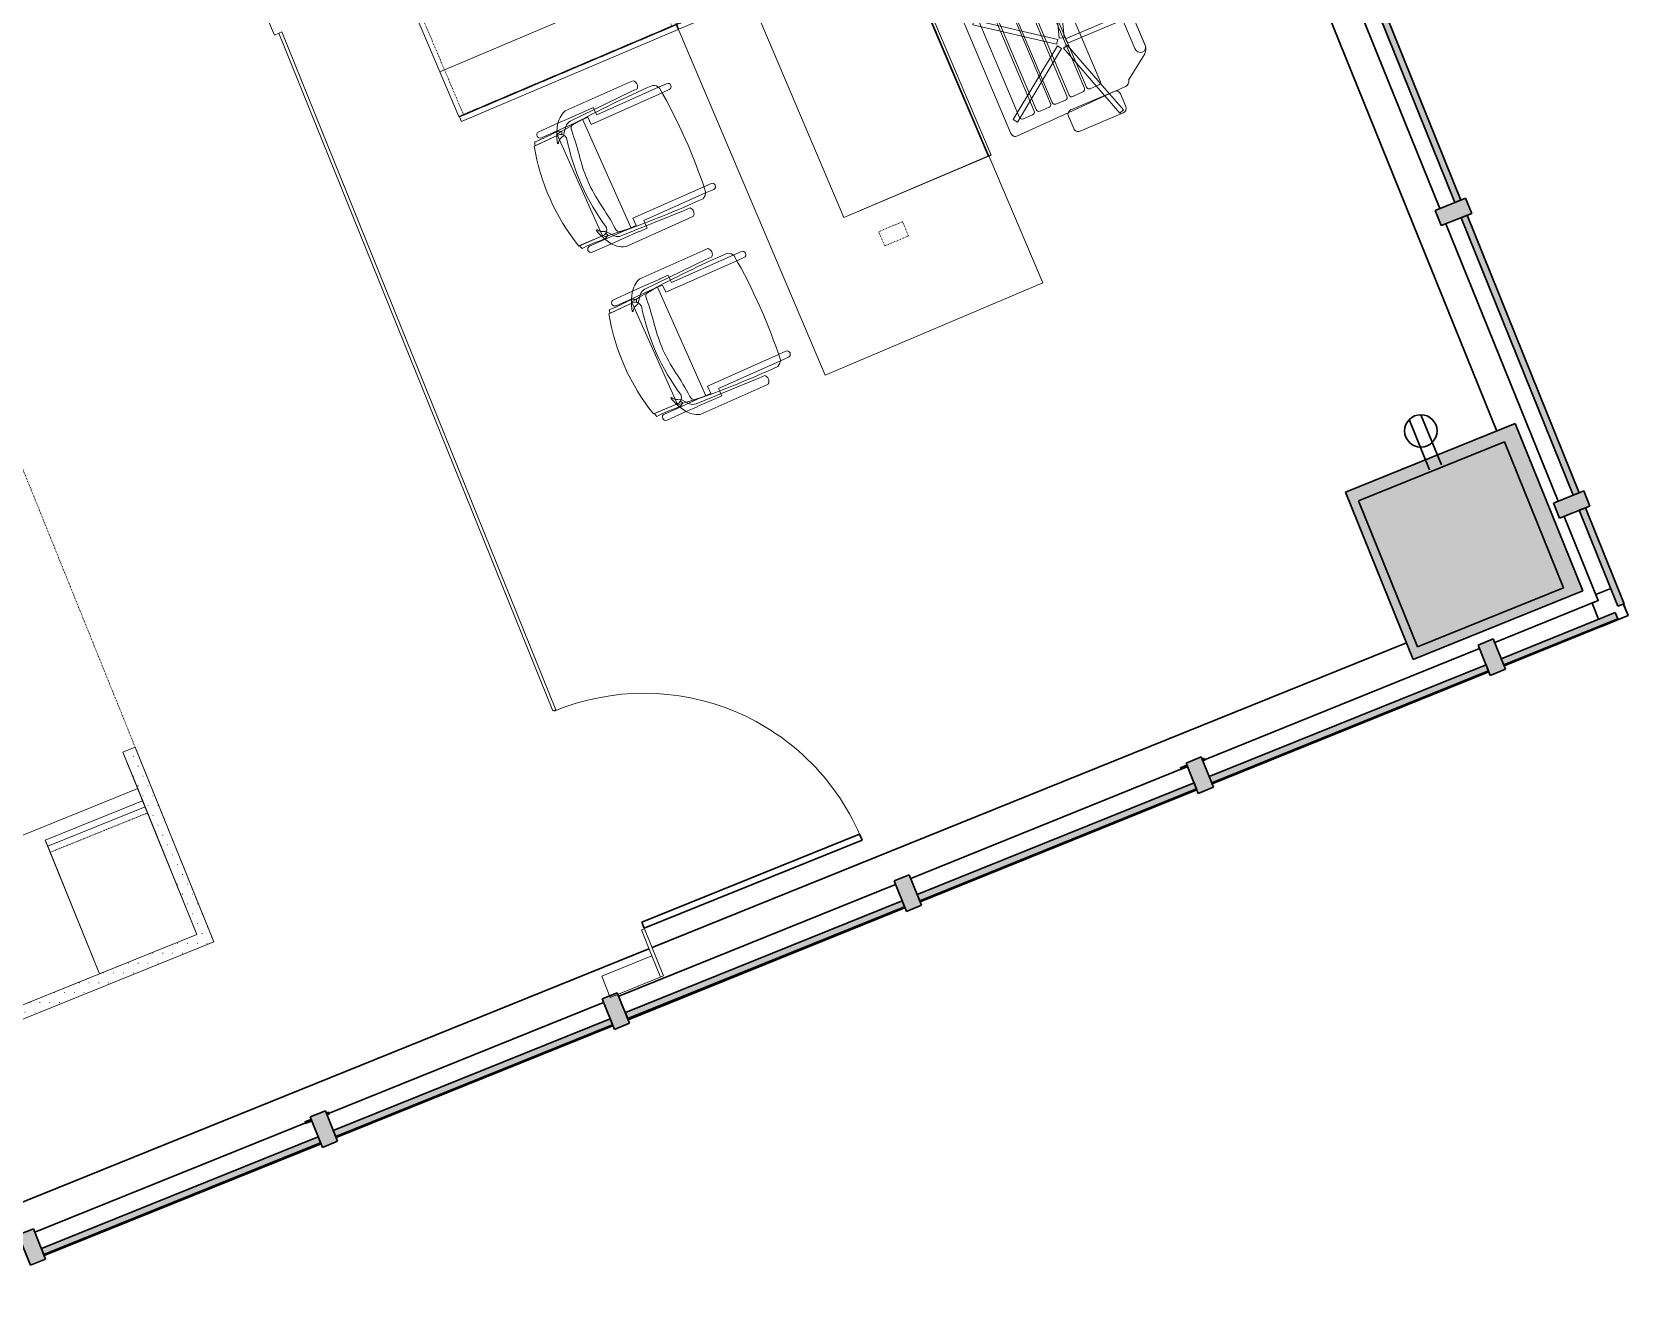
# Model space of a CAD drawing. Header units: inches. Extents: x 2359 to 5358, y 31 to 2545.
# Drawn here: x 5115.1 to 5358.4, y 168 to 359 of the extents above; entities that cross this region are included whole.
import ezdxf

# ---------------------------------------------------------------- set-up
doc = ezdxf.new("R2010")
doc.units = ezdxf.units.IN
doc.header["$MEASUREMENT"] = 0
for name, pattern in [('Dash', [0.25, 0.125, -0.125]), ('DASH 1_32_', [0.0625, 0.03125, -0.03125]), ('Dash 1_8_', [0.25, 0.125, -0.125])]:
    doc.linetypes.add(name, pattern=pattern)
for name, color, linetype, lineweight in [('A-ANNO-NOTE', 131, 'Continuous', 9), ('A-DOOR', 31, 'Continuous', 18), ('A-GLAZ-CURT', 52, 'Continuous', 18), ('A-GLAZ-CWMG', 51, 'Continuous', 18), ('A-Glaz-E', 50, 'Continuous', 30), ('A-WALL', 113, 'Continuous', 18), ('A-WALL-PATT', 111, 'Continuous', 18), ('A-Wall-Prht', 50, 'Continuous', 30), ('AAHRPP_dwg', 8, 'Continuous', 9), ('I-FURN', 30, 'Continuous', 9), ('I-FURN-PNLS', 30, 'Dash', 9), ('I-WALL', 2, 'Continuous', 18), ('S-COLS', 52, 'Continuous', 18)]:
    doc.layers.add(name, color=color, linetype=linetype, lineweight=lineweight)

# ---------------------------------------------------------------- blocks, each defined once
blk = doc.blocks.new('AAHRPP_dwg-4842287-FIRST FLOOR POWER _ SIGNAL')
at = {"layer": 'A-Glaz-E'}
for p, q in [((5329.68, 332.07), (5312.63, 374.25)), ((5347.71, 287.46), (5330.61, 329.75)), ((5354.34, 268.39), (5354.28, 268.54)), ((5293.54, 247.96), (5335.73, 265)), ((5337.17, 261.45), (5294.98, 244.4)), ((5249.04, 229.98), (5291.23, 247.02)), ((5292.66, 243.47), (5250.48, 226.42)), ((5204.53, 212), (5246.72, 229.04)), ((5248.16, 225.48), (5205.97, 208.44)), ((5160.03, 194.02), (5202.22, 211.06)), ((5203.65, 207.5), (5161.47, 190.46)), ((5115.52, 176.03), (5157.71, 193.08)), ((5159.15, 189.52), (5116.96, 172.48))]:
    blk.add_line(p, q, dxfattribs=at)
at = {"layer": 'A-Glaz-E', "flags": 128}
for points in [[(5338.05, 265.94), (5353.83, 272.31), (5348.64, 285.14)], [(5353.9, 269.47), (5352.9, 271.94), (5353.83, 272.31), (5353.45, 273.24), (5355.76, 274.17)], [(5357.66, 271.8), (5358.38, 270.02), (5339.49, 262.38)], [(5357.67, 271.8), (5358.38, 270.02), (5354.34, 268.39)]]:
    blk.add_lwpolyline(points, dxfattribs=at)
at = {"layer": 'A-WALL', "color": 250, "lineweight": 60}
for p, q in [((5293.51, 248.05), (5293.86, 248.19)), ((5290.16, 246.7), (5291.19, 247.11)), ((5156.74, 192.76), (5157.69, 193.14)), ((5160, 194.08), (5160.45, 194.26))]:
    blk.add_line(p, q, dxfattribs=at)
at = {"layer": 'A-Wall-Prht'}
for p, q in [((5338.38, 298.16), (5290.28, 417.18)), ((5209.61, 219.44), (5324.59, 265.89)), ((5082.27, 167.99), (5209.14, 219.25))]:
    blk.add_line(p, q, dxfattribs=at)
blk = doc.blocks.new('System Panel - Glazed-4875631-FIRST FLOOR POWER _ SIGNAL')
at = {"layer": 'A-GLAZ-CURT', "lineweight": 9}
blk.add_hatch(color=7, dxfattribs=at).paths.add_polyline_path([(9.37, 1.75), (-9.38, 1.75), (-9.38, 0.75), (9.37, 0.75), (9.37, 0.89)], flags=0)
at = {"layer": 'A-GLAZ-CURT', "color": 8, "lineweight": 30}
for p, q in [((9.37, 1.75), (-9.38, 1.75)), ((-9.38, 1.75), (-9.38, 0.75)), ((-9.38, 0.75), (9.37, 0.75)), ((9.37, 0.75), (9.37, 1.75))]:
    blk.add_line(p, q, dxfattribs=at)
blk = doc.blocks.new('System Panel - Glazed-4861171-FIRST FLOOR POWER _ SIGNAL')
at = {"layer": 'A-GLAZ-CURT', "lineweight": 9}
blk.add_hatch(color=7, dxfattribs=at).paths.add_polyline_path([(22.75, 0.75), (22.75, 1.75), (-22.75, 1.75), (-22.75, 0.75), (-14.09, 0.75)], flags=0)
at = {"layer": 'A-GLAZ-CURT', "color": 8, "lineweight": 30}
for p, q in [((22.75, 1.75), (-22.75, 1.75)), ((-22.75, 1.75), (-22.75, 0.75)), ((-22.75, 0.75), (22.75, 0.75)), ((22.75, 0.75), (22.75, 1.75))]:
    blk.add_line(p, q, dxfattribs=at)
blk = doc.blocks.new('System Panel - Glazed-4875708-FIRST FLOOR POWER _ SIGNAL')
at = {"layer": 'A-GLAZ-CURT', "lineweight": 9}
blk.add_hatch(color=7, dxfattribs=at).paths.add_polyline_path([(22.81, 0.75), (22.81, 1.75), (-22.81, 1.75), (-22.81, 0.75), (18.89, 0.75)], flags=0)
at = {"layer": 'A-GLAZ-CURT', "color": 8, "lineweight": 30}
for p, q in [((22.81, 1.75), (-22.81, 1.75)), ((-22.81, 1.75), (-22.81, 0.75)), ((-22.81, 0.75), (22.81, 0.75)), ((22.81, 0.75), (22.81, 1.75))]:
    blk.add_line(p, q, dxfattribs=at)
blk = doc.blocks.new('System Panel - Glazed-4875702-FIRST FLOOR POWER _ SIGNAL')
at = {"layer": 'A-GLAZ-CURT', "lineweight": 9}
blk.add_hatch(color=7, dxfattribs=at).paths.add_polyline_path([(7.88, 0.75), (7.88, 1.75), (-7.88, 1.75), (-7.88, 0.75), (7.77, 0.75)], flags=0)
at = {"layer": 'A-GLAZ-CURT', "color": 8, "lineweight": 30}
for p, q in [((7.88, 1.75), (-7.88, 1.75)), ((-7.88, 1.75), (-7.88, 0.75)), ((-7.88, 0.75), (7.88, 0.75)), ((7.88, 0.75), (7.88, 1.75))]:
    blk.add_line(p, q, dxfattribs=at)
blk = doc.blocks.new('Rectangular Mullion - 2_5_ x 5_ rectangular-4861165-FIRST FLOOR POWER _ SIGNAL')
at = {"layer": 'A-GLAZ-CWMG', "lineweight": 9}
blk.add_hatch(color=7, dxfattribs=at).paths.add_polyline_path([(-1.25, -1.75), (-1.25, 2.5), (1.25, 2.5), (1.25, -2.5), (-1.25, -2.5)], flags=0)
at = {"layer": 'A-GLAZ-CWMG', "color": 8, "lineweight": 30}
for p, q in [((-1.25, 2.5), (1.25, 2.5)), ((-1.25, -2.5), (-1.25, 2.5)), ((1.25, 2.5), (1.25, -2.5)), ((1.25, -2.5), (-1.25, -2.5))]:
    blk.add_line(p, q, dxfattribs=at)
blk = doc.blocks.new('Concrete-Rectangular-Column - 24 x 24-4877178-FIRST FLOOR POWER _ SIGNAL')
at = {"layer": 'S-COLS', "lineweight": 9}
blk.add_hatch(color=7, dxfattribs=at).paths.add_polyline_path([(-12, -12), (12, -12), (12, 12), (-12, 12)], flags=0)
at = {"layer": 'S-COLS', "color": 8, "lineweight": 30}
for p, q in [((12, 12), (-12, 12)), ((-12, 12), (-12, -12)), ((12, -12), (12, 12)), ((-12, -12), (12, -12))]:
    blk.add_line(p, q, dxfattribs=at)
blk = doc.blocks.new('Single Glass Door - 36_ x 96_-5248716-FIRST FLOOR POWER _ SIGNAL')
at = {"layer": 'A-DOOR', "lineweight": 30}
for p, q in [((16.90625, 36.0625), (16.90625, 0.25)), ((17.90625, 36.0625), (16.90625, 36.0625)), ((17.90625, 0.25), (17.90625, 36.0625)), ((16.90625, 0.25), (17.90625, 0.25))]:
    blk.add_line(p, q, dxfattribs=at)
at = {"layer": 'A-DOOR', "lineweight": 9}
blk.add_arc((17.90625, 0.25), 35.8125, 90, 180.5, dxfattribs=at)
blk = doc.blocks.new('Adjustable Workstation 1 - 6 x 8-5056985-FIRST FLOOR POWER _ SIGNAL')
at = {"layer": 'I-FURN'}
h = blk.add_hatch(dxfattribs=at)
h.set_pattern_fill('FP_3', color=256, style=0, pattern_type=2)
h.set_pattern_definition([(338, (-4762.852, 1634.271), (1.2572978, 1.10982084), [0.063, -1.437])])
h.paths.add_polyline_path([(0, -88), (88, -88), (88, -56), (86, -56), (86, -86), (2, -86), (2, -2), (38, -2), (38, 0), (2, 0), (0, -2), (0, -87.92)], flags=0)
for p, q in [((38, 0), (0, 0)), ((0, 0), (0, -88)), ((0, 0), (2, 0)), ((0, -2), (0, 0)), ((2, 0), (32, 0)), ((32, 0), (38, 0)), ((38, -2), (38, 0)), ((38, 0), (38, -2)), ((0, -88), (0, -2)), ((32, -2), (2, -2)), ((2, -2), (2, -86)), ((2, -86), (2, -2)), ((2, -2), (32, -2)), ((2, -86), (2, -2)), ((2, -2), (38, -2)), ((32, -2), (2, -2)), ((2, -2), (2, -62)), ((32, -86), (32, -2)), ((32, -2), (32, -86)), ((38, -2), (32, -2)), ((88, -56), (86, -56)), ((86, -56), (86, -86)), ((86, -62), (86, -56)), ((86, -56), (88, -56)), ((88, -88), (88, -56)), ((88, -56), (88, -88)), ((2, -62), (2, -86)), ((32, -62), (2, -62)), ((2, -62), (2, -86)), ((2, -86), (2, -62)), ((2, -62), (32, -62)), ((86, -62), (32, -62)), ((32, -62), (86, -62)), ((86, -64), (86, -62)), ((86, -86), (86, -62)), ((86, -62), (86, -86)), ((70, -64), (86, -64)), ((70, -64), (86, -64)), ((70, -64), (86, -64)), ((70, -64), (86, -64)), ((70, -64), (86, -64)), ((70, -64), (86, -64)), ((70, -64), (70, -86)), ((86, -64), (70, -64)), ((86, -64), (70, -64)), ((70, -64), (70, -65)), ((86, -64), (70, -64)), ((70, -64), (86, -64)), ((70, -64), (70, -65)), ((70, -64), (70, -65)), ((86, -64), (70, -64)), ((70, -64), (86, -64)), ((70, -64), (70, -65)), ((70, -64), (70, -65)), ((86, -64), (70, -64)), ((70, -64), (86, -64)), ((70, -64), (70, -65)), ((70, -64), (70, -65)), ((70, -65), (86, -65)), ((70, -86), (70, -65)), ((70, -65), (86, -65)), ((86, -65), (70, -65)), ((70, -65), (86, -65)), ((86, -65), (70, -65)), ((70, -65), (86, -65)), ((86, -65), (70, -65)), ((70, -65), (86, -65)), ((86, -86), (86, -64)), ((86, -65), (86, -64)), ((86, -65), (86, -64)), ((86, -64), (86, -65)), ((86, -65), (86, -64)), ((86, -64), (86, -65)), ((86, -65), (86, -64)), ((86, -64), (86, -65)), ((86, -65), (86, -64)), ((86, -65), (86, -86)), ((86, -86), (86, -65)), ((2, -86), (32, -86)), ((32, -86), (2, -86)), ((86, -86), (2, -86)), ((2, -86), (32, -86)), ((2, -86), (32, -86)), ((32, -86), (2, -86)), ((32, -86), (70, -86)), ((32, -86), (86, -86)), ((86, -86), (32, -86)), ((70, -86), (86, -86)), ((86, -86), (70, -86)), ((70, -86), (86, -86)), ((0, -88), (88, -88)), ((88, -88), (0, -88))]:
    blk.add_line(p, q, dxfattribs=at)
at = {"layer": 'I-FURN', "linetype": 'Dash 1_8_'}
for p, q in [((88, 0), (88, -56)), ((88, -56), (88, -88))]:
    blk.add_line(p, q, dxfattribs=at)
at = {"layer": 'I-FURN', "linetype": 'DASH 1_32_'}
blk.add_line((70, -66), (86, -66), dxfattribs=at)
blk = doc.blocks.new('F - EXECUTIVE DESK 2 - F - EXECUTIVE DESK 2-4945666-FIRST FLOOR POWER _ SIGNAL')
at = {"layer": 'I-FURN'}
for p, q in [((47.63, 66.85), (47.63, 64.52)), ((48.38, 66.85), (47.63, 66.85)), ((48.38, 64.52), (48.38, 66.85)), ((41.56, 63.98), (38.81, 60.13)), ((53.31, 64.52), (42.69, 64.52)), ((53.27, 64.52), (42.73, 64.52)), ((47.63, 64.52), (47.63, 53.75)), ((48.38, 53.75), (48.38, 64.52)), ((57.19, 60.13), (54.44, 63.98)), ((42.87, 62.9), (53.13, 62.9)), ((38.11, 59.31), (38.06, 57.65)), ((57.94, 57.65), (57.89, 59.31)), ((34.54, 57.42), (34.54, 50.28)), ((34.95, 57.64), (34.71, 56.92)), ((34.71, 56.92), (38.01, 55.85)), ((38.04, 56.63), (34.95, 57.64)), ((37.36, 58.17), (35.28, 58.17)), ((38.06, 57.42), (37.84, 49.71)), ((38.11, 56.61), (38.04, 56.63)), ((38.06, 57.65), (38.06, 57.43)), ((38.11, 50.28), (38.11, 57.42)), ((47.41, 53.59), (38.11, 56.61)), ((40.28, 56.09), (55.63, 56.09)), ((40.28, 56.09), (55.63, 56.09)), ((57.9, 56.61), (48.6, 53.59)), ((57.9, 50.28), (57.9, 57.42)), ((57.96, 56.63), (57.9, 56.61)), ((57.94, 57.43), (57.94, 57.65)), ((58.16, 49.71), (57.94, 57.42)), ((61.06, 57.64), (57.96, 56.63)), ((57.99, 55.85), (61.29, 56.92)), ((58.64, 58.17), (60.72, 58.17)), ((61.29, 56.92), (61.06, 57.64)), ((61.47, 57.42), (61.47, 50.28)), ((38.01, 55.85), (38.11, 55.82)), ((38.11, 55.82), (47.17, 52.87)), ((39.8, 54.24), (39.84, 55.66)), ((39.8, 54.24), (39.84, 55.66)), ((55.67, 53.79), (40.24, 53.79)), ((40.24, 53.79), (55.67, 53.79)), ((47.17, 52.87), (47.41, 53.59)), ((47.63, 53.75), (48.38, 53.75)), ((48.6, 53.59), (48.83, 52.87)), ((48.83, 52.87), (57.9, 55.82)), ((56.07, 55.66), (56.11, 54.24)), ((56.11, 54.24), (56.07, 55.66)), ((57.9, 55.82), (57.99, 55.85)), ((47.26, 52.62), (39.56, 42.02)), ((39.76, 53.03), (39.68, 51.34)), ((39.68, 51.34), (39.76, 53.03)), ((40.16, 41.57), (47.86, 52.17)), ((55.67, 53.45), (40.2, 53.45)), ((55.67, 53.45), (40.2, 53.45)), ((47.86, 52.17), (47.26, 52.62)), ((48.74, 52.62), (48.14, 52.17)), ((48.14, 52.17), (55.84, 41.57)), ((56.44, 42.02), (48.74, 52.62)), ((56.19, 51.34), (56.11, 53.03)), ((56.19, 51.34), (56.11, 53.03)), ((35.28, 49.53), (37.36, 49.53)), ((37.84, 49.71), (37.6, 41.21)), ((39.61, 50.08), (39.61, 48.51)), ((39.61, 50.08), (39.61, 48.51)), ((55.78, 50.52), (40.06, 50.52)), ((55.78, 50.52), (40.06, 50.52)), ((40.12, 50.88), (55.75, 50.88)), ((40.12, 50.88), (55.75, 50.88)), ((56.22, 48.51), (56.22, 50.08)), ((56.22, 48.51), (56.22, 50.08)), ((58.4, 41.21), (58.16, 49.71)), ((60.72, 49.53), (58.64, 49.53)), ((39.61, 47.35), (39.61, 45.85)), ((39.61, 47.35), (39.61, 45.85)), ((40.06, 48.07), (55.78, 48.07)), ((40.06, 48.07), (55.78, 48.07)), ((55.82, 47.79), (40.06, 47.79)), ((55.82, 47.79), (40.06, 47.79)), ((56.26, 45.85), (56.26, 47.35)), ((56.26, 45.85), (56.26, 47.35)), ((39.55, 43.05), (39.55, 44.59)), ((39.55, 43.05), (39.55, 44.59)), ((39.99, 45.03), (55.9, 45.03)), ((39.99, 45.03), (55.9, 45.03)), ((40.06, 45.41), (55.82, 45.41)), ((40.06, 45.41), (55.82, 45.41)), ((56.35, 44.59), (56.35, 43.05)), ((56.35, 44.59), (56.35, 43.05)), ((39.56, 42.02), (40.16, 41.57)), ((55.91, 42.61), (39.99, 42.61)), ((55.91, 42.61), (39.99, 42.61)), ((55.84, 41.57), (56.44, 42.02)), ((38.35, 40.44), (57.65, 40.44)), ((59.5, 36.37), (23.5, 36.37)), ((23.5, 36.3), (23.5, 36.37)), ((23.5, 36.37), (23.5, 36.18)), ((23.5, 36), (23.5, 36.3)), ((23.5, 36.14), (23.5, 36.18)), ((23.5, 36.18), (23.5, 36.13)), ((23.5, 36.17), (23.5, 36.14)), ((23.5, 36.12), (23.5, 36.02)), ((23.5, 36), (23.5, 36.1)), ((23.5, 36.1), (23.5, 36)), ((23.5, 36), (23.5, 35.87)), ((23.5, 35.87), (23.5, 36)), ((23.5, 35.93), (23.5, 35.99)), ((23.5, 35.99), (23.5, 35.87)), ((23.5, 35.87), (23.5, 35.93)), ((23.5, 12), (23.5, 35.87)), ((23.5, 35.87), (59.5, 35.87)), ((23.5, 35.87), (59.5, 35.87)), ((23.5, 35.86), (23.5, 12)), ((59.5, 36.3), (59.5, 36.37)), ((59.5, 36.37), (59.5, 36)), ((59.5, 36.22), (59.5, 36.3)), ((59.5, 36.18), (59.5, 36.22)), ((59.5, 36.13), (59.5, 36.18)), ((59.5, 36.18), (59.5, 36.14)), ((59.5, 36.14), (59.5, 36.17)), ((59.5, 36.02), (59.5, 36.12)), ((59.5, 36), (59.5, 36.1)), ((59.5, 36.1), (59.5, 36)), ((59.5, 36), (59.5, 35.87)), ((59.5, 35.87), (59.5, 36)), ((59.5, 35.87), (59.5, 35.99)), ((59.5, 35.99), (59.5, 35.93)), ((59.5, 35.93), (59.5, 35.87)), ((59.5, 35.87), (59.5, 12)), ((59.5, 12), (59.5, 35.86)), ((59.5, 12), (23.5, 12)), ((59.5, 12), (23.5, 12))]:
    blk.add_line(p, q, dxfattribs=at)
for centre, radius, start, end in [((42.72, 63.02), 1.5, 91.3656, 140.4552), ((42.73, 63.71), 0.819, 90, 180), ((42.87, 63.87), 0.972, 190, 270), ((53.13, 63.87), 0.972, 270, 350), ((53.27, 63.71), 0.819, 0, 90), ((53.28, 63.02), 1.5, 39.5448, 88.6344), ((38.97, 59.29), 0.861, 100.7088, 178.3747), ((57.03, 59.29), 0.861, 1.6253, 79.2912), ((35.28, 57.42), 0.746, 90, 180), ((37.36, 57.42), 0.746, 0, 90), ((58.64, 57.42), 0.746, 90, 180), ((60.72, 57.42), 0.746, 360, 90), ((35.28, 50.28), 0.746, 180, 270), ((37.36, 50.28), 0.746, 270, 0), ((58.64, 50.28), 0.746, 180, 270), ((60.72, 50.28), 0.746, 270, 0), ((38.35, 41.19), 0.75, 178.3747, 270), ((57.65, 41.19), 0.75, 270, 1.6253)]:
    blk.add_arc(centre, radius, start, end, dxfattribs=at)
for centre, major_axis, ratio, start_param, end_param in [((40.28, 55.65), (0.441, 0), 0.99965, 1.570796, 3.116145), ((40.28, 55.65), (0.441, 0), 0.99965, 1.570796, 3.116145), ((55.63, 55.65), (0.441, 0), 0.99965, 0.025448, 1.570796), ((55.63, 55.65), (0.441, 0), 0.99965, 0.025448, 1.570796), ((40.24, 54.23), (0.441, 0), 0.99965, 3.116145, 4.712389), ((40.24, 54.23), (0.441, 0), 0.99965, 3.116145, 4.712389), ((55.67, 54.23), (0.441, 0), 0.99965, 4.712389, 6.308633), ((55.67, 54.23), (0.441, 0), 0.99965, 4.712389, 6.308633), ((40.12, 51.32), (0.441, 0), 0.998574, 3.092009, 4.712389), ((40.12, 51.32), (0.441, 0), 0.998574, 3.092009, 4.712389), ((40.2, 53.01), (0.441, 0), 0.998574, 1.570796, 3.092009), ((40.2, 53.01), (0.441, 0), 0.998574, 1.570796, 3.092009), ((55.67, 53.01), (0.441, 0), 0.998574, 0.049584, 1.570796), ((55.67, 53.01), (0.441, 0), 0.998574, 0.049584, 1.570796), ((55.75, 51.32), (0.441, 0), 0.998574, 4.712389, 6.332769), ((55.75, 51.32), (0.441, 0), 0.998574, 4.712389, 6.332769), ((40.06, 50.08), (0.441, 0), 0.999403, 1.570796, 3.141593), ((40.06, 50.08), (0.441, 0), 0.999403, 2.356194, 3.141593), ((40.06, 50.08), (0.441, 0), 0.999403, 1.570796, 2.356194), ((55.78, 50.08), (0.441, 0), 0.999403, 0, 1.570796), ((55.78, 50.08), (0.441, 0), 0.999403, 0, 1.570796), ((40.06, 48.51), (0.441, 0), 0.999403, 3.141593, 4.712389), ((40.06, 48.51), (0.441, 0), 0.999403, 3.141593, 4.712389), ((40.06, 47.35), (0.441, 0), 0.999591, 1.570796, 3.141593), ((40.06, 47.35), (0.441, 0), 0.999591, 1.570796, 3.141593), ((55.78, 48.51), (0.441, 0), 0.999403, 4.712389, 6.283185), ((55.78, 48.51), (0.441, 0), 0.999403, 4.712389, 6.283185), ((55.82, 47.35), (0.441, 0), 0.999591, 0, 1.570796), ((55.82, 47.35), (0.441, 0), 0.999591, 0, 1.570796), ((39.99, 44.59), (0.441, 0), 0.994522, 1.570796, 3.141593), ((39.99, 44.59), (0.441, 0), 0.994522, 1.570796, 3.141593), ((40.06, 45.85), (0.441, 0), 0.999591, 3.141593, 4.712389), ((40.06, 45.85), (0.441, 0), 0.999591, 3.141593, 4.712389), ((55.82, 45.85), (0.441, 0), 0.999591, 4.712389, 6.283185), ((55.82, 45.85), (0.441, 0), 0.999591, 4.712389, 6.283185), ((55.9, 44.59), (0.442, 0), 0.994522, 0, 1.570796), ((55.9, 44.59), (0.442, 0), 0.994522, 0, 1.570796), ((39.99, 43.05), (0.441, 0), 0.994522, 3.141593, 4.712389), ((39.99, 43.05), (0.441, 0), 0.994522, 3.141593, 4.712389), ((55.91, 43.05), (0.441, 0), 0.994522, 4.712389, 6.283185), ((55.91, 43.05), (-0.441, 0), 0.994522, 1.570796, 3.141593)]:
    blk.add_ellipse(centre, major_axis=major_axis, ratio=ratio, start_param=start_param, end_param=end_param, dxfattribs=at)
at = {"layer": 'I-FURN-PNLS', "linetype": 'Continuous'}
for p, q in [((0, 90), (0, 72)), ((22.38, 90), (0, 90)), ((22.38, 72), (22.38, 90)), ((22.53, 89.94), (23.28, 89.94)), ((22.53, 72.06), (22.53, 89.94)), ((23.28, 89.94), (23.28, 72.06)), ((0, 72), (0, 0)), ((15, 72), (0, 72)), ((0, 72), (0, 0)), ((0.75, 72), (0, 72)), ((0.75, 72), (0, 72)), ((0.75, 72), (0, 72)), ((0, 72), (22.38, 72)), ((0.75, 72), (0, 72)), ((0.75, 0), (0.75, 72)), ((0.75, 0), (0.75, 72)), ((0.75, 0), (0.75, 72)), ((15, 72), (0.75, 72)), ((15, 72), (0.75, 72)), ((15, 0), (15, 72)), ((22.38, 72), (15, 72)), ((22.38, 72), (15, 72)), ((22.38, 36), (22.38, 72)), ((22.38, 36), (22.38, 72)), ((22.5, 71.94), (22.5, 36.06)), ((23.25, 71.94), (22.5, 71.94)), ((23.28, 72.06), (22.53, 72.06)), ((23.25, 36.06), (23.25, 71.94)), ((0, 36), (0.75, 36)), ((0.75, 36), (0, 36)), ((0.75, 36), (2.5, 36)), ((2.5, 36), (0.75, 36)), ((15, 36), (2.5, 36)), ((2.5, 36), (2.5, 0)), ((2.5, 36), (15, 36)), ((15, 36), (2.5, 36)), ((80.5, 36), (15, 36)), ((15, 36), (22.38, 36)), ((22.38, 36), (15, 36)), ((22.38, 0), (22.38, 36)), ((22.38, 0), (22.38, 36)), ((22.5, 36.06), (23.25, 36.06)), ((23.25, 35.94), (22.5, 35.94)), ((22.5, 35.94), (22.5, 18.06)), ((23.25, 18.06), (23.25, 35.94)), ((59.5, 36.37), (23.5, 36.37)), ((23.5, 36.37), (23.5, 12)), ((59.5, 12), (59.5, 36.37)), ((80.5, 0), (80.5, 36)), ((22.5, 18.06), (23.25, 18.06)), ((22.5, 17.94), (23.25, 17.94)), ((22.5, 0.06), (22.5, 17.94)), ((23.25, 17.94), (23.25, 0.06)), ((23.5, 12), (59.5, 12)), ((0, 0), (15, 0)), ((0, 0), (0.75, 0)), ((0.75, 0), (2.5, 0)), ((2.5, 0), (15, 0)), ((15, 0), (22.38, 0)), ((23.25, 0.06), (22.5, 0.06)), ((0, 0), (0.75, 0)), ((0, 0), (0.75, 0)), ((0, 0), (0.75, 0)), ((0, 0), (0, -36)), ((15, 0), (0, 0)), ((0.75, 0), (2.5, 0)), ((0.75, -36), (0.75, 0)), ((2.5, 0), (15, 0)), ((2.5, 0), (15, 0)), ((15, 0), (80.5, 0)), ((15, 0), (22.38, 0)), ((15, -36), (15, 0)), ((22.38, -36), (22.38, 0)), ((22.38, 0), (22.38, -36)), ((22.5, -0.06), (23.25, -0.06)), ((22.5, -35.94), (22.5, -0.06)), ((23.25, -0.06), (23.25, -35.94)), ((0, -36), (15, -36)), ((15, -36), (0, -36)), ((0, -36), (15, -36)), ((15, -36), (22.38, -36)), ((22.38, -36), (15, -36)), ((23.25, -35.94), (22.5, -35.94))]:
    blk.add_line(p, q, dxfattribs=at)
at = {"layer": 'I-FURN-PNLS'}
for p, q in [((0, 89.25), (22.38, 89.25)), ((0.75, 72.75), (0.75, 89.25)), ((22.53, 89.94), (22.53, 72.06)), ((0, 72.75), (22.38, 72.75)), ((0, 71.25), (0.75, 71.25)), ((0.75, 71.25), (15, 71.25)), ((15, 71.25), (22.38, 71.25)), ((22.38, 36), (22.38, 72)), ((22.5, 36.06), (22.5, 71.94)), ((0, 36.75), (0.75, 36.75)), ((0.75, 36.75), (15, 36.75)), ((15, 36.75), (22.38, 36.75)), ((0, 35.25), (0.75, 35.25)), ((0.75, 35.25), (2.5, 35.25)), ((2.5, 35.25), (15, 35.25)), ((15, 35.25), (22.38, 35.25)), ((22.38, 0), (22.38, 36)), ((22.5, 18.06), (22.5, 35.94)), ((11.63, 28), (11.63, 8)), ((14.63, 28), (11.63, 28)), ((14.63, 8), (14.63, 28)), ((63.57, 19.97), (65.93, 19.97)), ((63.57, 16.03), (63.57, 19.97)), ((65.93, 19.97), (65.93, 16.03)), ((22.5, 17.94), (22.5, 0.06)), ((65.93, 16.03), (63.57, 16.03)), ((11.63, 8), (14.63, 8)), ((0, 0.75), (0.75, 0.75)), ((0.75, 0.75), (2.5, 0.75)), ((2.5, 0.75), (15, 0.75)), ((15, 0.75), (22.38, 0.75)), ((22.38, 0), (22.38, -36)), ((0, -0.75), (15, -0.75)), ((15, -0.75), (22.38, -0.75)), ((22.5, -0.06), (22.5, -35.94)), ((0, -35.25), (15, -35.25)), ((15, -35.25), (22.38, -35.25))]:
    blk.add_line(p, q, dxfattribs=at)
blk = doc.blocks.new('F-Haworth_Chair_X99-Seminar - X99 Seminar Chair with Glides-V11-FIRST FLOOR POWER _ SIGNAL')
at = {"layer": 'I-FURN'}
for p, q in [((-8.82, 9.44), (-8.82, 10.78)), ((-7.83, 10.78), (-7.83, 9.57)), ((7.83, 9.57), (7.83, 10.78)), ((8.82, 10.78), (8.82, 9.44)), ((-8.82, -0.89), (-8.82, 9.44)), ((-7.83, 9.57), (-7.83, -2.27)), ((7.83, -2.27), (7.83, 9.57)), ((8.82, 9.44), (8.82, -0.89)), ((-11.32, 5.48), (-11.3, 6.32)), ((-11.32, -5.06), (-11.32, 5.48)), ((-9.92, 6.36), (-9.92, 5.36)), ((-9.92, 5.36), (-9.57, -4.97)), ((9.57, -4.97), (9.92, 5.36)), ((9.92, 5.36), (9.92, 6.36)), ((11.3, 6.32), (11.32, 5.48)), ((11.32, 5.48), (11.32, -5.06)), ((-10.07, -0.89), (-9.71, -0.89)), ((-10.07, -2.27), (-10.07, -0.89)), ((-10.04, -2.27), (-10.07, -2.27)), ((-10.04, -4.99), (-10.04, -2.27)), ((-9.71, -0.89), (-9.2, -0.89)), ((-9.2, -0.89), (-8.82, -0.89)), ((-9.04, -2.27), (-9.04, -3.12)), ((-7.83, -2.27), (-9.04, -2.27)), ((9.04, -2.27), (7.83, -2.27)), ((8.82, -0.89), (9.2, -0.89)), ((9.04, -3.12), (9.04, -2.27)), ((9.2, -0.89), (9.71, -0.89)), ((9.71, -0.89), (10.07, -0.89)), ((10.04, -2.27), (10.04, -4.99)), ((10.07, -2.27), (10.04, -2.27)), ((10.07, -0.89), (10.07, -2.27)), ((-9.07, -3.12), (9.07, -3.12)), ((-9.07, -3.2), (-9.07, -3.12)), ((-8.89, -4.84), (-9.07, -3.2)), ((-9.04, -3.12), (-9.04, -3.43)), ((-9.04, -3.43), (-9.04, -3.62)), ((-9.04, -3.62), (-9.04, -5.99)), ((9.07, -3.2), (8.89, -4.84)), ((9.04, -3.43), (9.04, -3.12)), ((9.04, -3.62), (9.04, -3.43)), ((9.04, -5.99), (9.04, -3.62)), ((9.07, -3.12), (9.07, -3.2)), ((-10.04, -6.81), (-10.04, -5)), ((-10.04, -10.02), (-10.04, -6.81)), ((-9.13, -5.92), (-8.07, -6.77)), ((-9.04, -5.99), (-9.04, -7.4)), ((-8.88, -4.99), (-8.89, -4.88)), ((-8.75, -6.22), (-8.88, -5)), ((-8.68, -6.87), (-8.75, -6.22)), ((-8.62, -7.42), (-8.68, -6.87)), ((-8.61, -6.81), (-8.23, -6.95)), ((-8.07, -6.77), (-7.95, -6.87)), ((7.95, -6.87), (8.07, -6.77)), ((8.07, -6.77), (9.13, -5.92)), ((8.23, -6.95), (8.61, -6.81)), ((8.68, -6.91), (8.62, -7.42)), ((8.75, -6.22), (8.68, -6.87)), ((8.68, -6.87), (8.68, -6.91)), ((8.88, -5), (8.75, -6.22)), ((8.88, -4.93), (8.88, -4.99)), ((8.89, -4.88), (8.89, -4.91)), ((9.04, -7.4), (9.04, -5.99)), ((10.04, -5), (10.04, -6.81)), ((10.04, -6.81), (10.04, -10.02)), ((-9.04, -7.4), (-9.04, -10.02)), ((-8.6, -7.6), (-8.62, -7.43)), ((-8.57, -7.6), (-8.6, -7.6)), ((-8.45, -7.6), (-8.56, -7.6)), ((-8.42, -7.57), (-8.34, -11.37)), ((-8.34, -11.52), (-8.42, -7.57)), ((-7.65, -7.6), (-8.4, -7.6)), ((7.65, -7.6), (-7.65, -7.6)), ((-7.18, -7.99), (-7.21, -8.13)), ((7.21, -8.13), (7.18, -7.99)), ((8.4, -7.6), (7.65, -7.6)), ((8.34, -11.37), (8.42, -7.57)), ((8.42, -7.57), (8.34, -11.52)), ((8.56, -7.6), (8.45, -7.6)), ((8.6, -7.6), (8.57, -7.6)), ((8.62, -7.43), (8.6, -7.6)), ((9.04, -10.02), (9.04, -7.4))]:
    blk.add_line(p, q, dxfattribs=at)
for centre, radius, start, end in [((-8.32, 10.78), 0.495, 0, 180), ((0, -75.01), 84.96, 84.1475, 95.8525), ((8.32, 10.78), 0.495, 0, 180), ((-8.21, 8.28), 1.31, 110.0433, 159.9567), ((144.06, 7.32), 153.52, 179.4749, 184.5213), ((8.21, 8.28), 1.31, 20.0433, 69.9567), ((-144.06, 7.32), 153.52, 355.4787, 0.5251), ((-10.58, 5.68), 0.956, 45.8901, 138.1099), ((10.58, 5.68), 0.956, 41.8901, 134.1099), ((-8.24, -4.59), 0.763, 194.2338, 275.7662), ((8.24, -4.59), 0.763, 264.2338, 345.7662), ((-7.87, -3.92), 3.63, 198.1789, 238.0478), ((-4.71, 1.15), 9.61, 238.0478, 243.9964), ((-8.18, -4.9), 1.39, 182.8013, 227.1078), ((-5.2, -7.86), 3.74, 170.0936, 184.0143), ((-8.28, -7.33), 0.613, 122.5427, 170.0936), ((-7.37, -7.55), 1.05, 95.9554, 181.1786), ((-7.37, -7.55), 1.05, 145.2002, 181.1786), ((-11.32, -48.08), 42.84, 79.9767, 85.7699), ((-6.55, -6.76), 1.38, 185.0878, 228.4842), ((0, 26.49), 33.83, 257.2285, 282.7715), ((0, 15.97), 22.19, 259.9767, 280.0233), ((11.32, -48.08), 42.84, 94.2301, 100.0233), ((7.37, -7.55), 1.05, 358.8214, 84.0446), ((6.55, -6.76), 1.38, 325.9813, 340.4467), ((6.55, -6.76), 1.38, 340.4467, 354.9122), ((7.37, -7.55), 1.05, 358.8214, 34.7998), ((8.28, -7.33), 0.613, 9.9064, 57.4573), ((5.2, -7.86), 3.74, 355.9857, 9.9064), ((4.71, 1.15), 9.61, 296.0036, 301.9522), ((8.18, -4.9), 1.39, 312.8922, 357.1987), ((7.87, -3.92), 3.63, 301.9522, 341.8211), ((-36.06, -10.03), 27.2, 357.4882, 4.0143), ((-4.71, 1.15), 9.61, 243.9964, 254.9334), ((-6.55, -6.76), 1.38, 228.4842, 242.9497), ((6.55, -6.76), 1.38, 297.0503, 325.9813), ((4.71, 1.15), 9.61, 285.0666, 291.8963), ((4.71, 1.15), 9.61, 291.982, 293.3607), ((4.71, 1.15), 9.61, 293.5094, 296.0036), ((36.06, -10.03), 27.2, 175.9857, 182.5118), ((-9.54, -10.02), 0.498, 180, 0), ((0, 20.73), 33.17, 254.4478, 255.4234), ((0, 20.29), 32.89, 255.304, 284.6925), ((0, 20.73), 33.17, 284.5766, 285.5522), ((9.54, -10.02), 0.498, 180, 0)]:
    blk.add_arc(centre, radius, start, end, dxfattribs=at)
blk = doc.blocks.new('F-Haworth_Chair_X99-Seminar - X99 Seminar Chair with Glides-V12-FIRST FLOOR POWER _ SIGNAL')
at = {"layer": 'I-FURN'}
for p, q in [((-8.82, 9.44), (-8.82, 10.78)), ((-7.83, 10.78), (-7.83, 9.57)), ((7.83, 9.57), (7.83, 10.78)), ((8.82, 10.78), (8.82, 9.44)), ((-8.82, -0.89), (-8.82, 9.44)), ((-7.83, 9.57), (-7.83, -2.27)), ((7.83, -2.27), (7.83, 9.57)), ((8.82, 9.44), (8.82, -0.89)), ((-11.32, 5.48), (-11.3, 6.32)), ((-11.32, -5.06), (-11.32, 5.48)), ((-9.92, 6.36), (-9.92, 5.36)), ((-9.92, 5.36), (-9.57, -4.97)), ((9.57, -4.97), (9.92, 5.36)), ((9.92, 5.36), (9.92, 6.36)), ((11.3, 6.32), (11.32, 5.48)), ((11.32, 5.48), (11.32, -5.06)), ((-10.07, -0.89), (-9.71, -0.89)), ((-10.07, -2.27), (-10.07, -0.89)), ((-10.04, -2.27), (-10.07, -2.27)), ((-10.04, -4.99), (-10.04, -2.27)), ((-9.71, -0.89), (-9.2, -0.89)), ((-9.2, -0.89), (-8.82, -0.89)), ((-9.04, -2.27), (-9.04, -3.12)), ((-7.83, -2.27), (-9.04, -2.27)), ((9.04, -2.27), (7.83, -2.27)), ((8.82, -0.89), (9.2, -0.89)), ((9.04, -3.12), (9.04, -2.27)), ((9.2, -0.89), (9.71, -0.89)), ((9.71, -0.89), (10.07, -0.89)), ((10.04, -2.27), (10.04, -4.99)), ((10.07, -2.27), (10.04, -2.27)), ((10.07, -0.89), (10.07, -2.27)), ((-9.07, -3.12), (9.07, -3.12)), ((-9.07, -3.2), (-9.07, -3.12)), ((-8.89, -4.84), (-9.07, -3.2)), ((-9.04, -3.12), (-9.04, -3.43)), ((-9.04, -3.43), (-9.04, -3.62)), ((-9.04, -3.62), (-9.04, -5.99)), ((9.07, -3.2), (8.89, -4.84)), ((9.04, -3.43), (9.04, -3.12)), ((9.04, -3.62), (9.04, -3.43)), ((9.04, -5.99), (9.04, -3.62)), ((9.07, -3.12), (9.07, -3.2)), ((-10.04, -6.81), (-10.04, -5)), ((-10.04, -10.02), (-10.04, -6.81)), ((-9.13, -5.92), (-8.07, -6.77)), ((-9.04, -5.99), (-9.04, -7.4)), ((-8.88, -4.99), (-8.89, -4.88)), ((-8.75, -6.22), (-8.88, -5)), ((-8.68, -6.87), (-8.75, -6.22)), ((-8.62, -7.42), (-8.68, -6.87)), ((-8.61, -6.81), (-8.23, -6.95)), ((-8.07, -6.77), (-7.95, -6.87)), ((7.95, -6.87), (8.07, -6.77)), ((8.07, -6.77), (9.13, -5.92)), ((8.23, -6.95), (8.61, -6.81)), ((8.68, -6.87), (8.62, -7.42)), ((8.75, -6.22), (8.68, -6.87)), ((8.88, -5), (8.75, -6.22)), ((8.89, -4.88), (8.88, -4.99)), ((9.04, -7.4), (9.04, -5.99)), ((10.04, -5), (10.04, -6.81)), ((10.04, -6.81), (10.04, -10.02)), ((-9.04, -7.4), (-9.04, -10.02)), ((-8.6, -7.6), (-8.62, -7.43)), ((-8.57, -7.6), (-8.6, -7.6)), ((-8.45, -7.6), (-8.56, -7.6)), ((-8.42, -7.57), (-8.34, -11.37)), ((-8.34, -11.52), (-8.42, -7.57)), ((-7.65, -7.6), (-8.4, -7.6)), ((7.65, -7.6), (-7.65, -7.6)), ((-7.18, -7.99), (-7.21, -8.13)), ((7.21, -8.13), (7.18, -7.99)), ((8.4, -7.6), (7.65, -7.6)), ((8.34, -11.37), (8.42, -7.57)), ((8.42, -7.57), (8.34, -11.52)), ((8.56, -7.6), (8.45, -7.6)), ((8.6, -7.6), (8.57, -7.6)), ((8.62, -7.43), (8.6, -7.6)), ((9.04, -10.02), (9.04, -7.4))]:
    blk.add_line(p, q, dxfattribs=at)
for centre, radius, start, end in [((-8.32, 10.78), 0.495, 0, 180), ((0, -75.01), 84.96, 84.1475, 95.8525), ((8.32, 10.78), 0.495, 0, 180), ((-8.21, 8.28), 1.31, 110.0433, 159.9567), ((144.06, 7.32), 153.52, 179.4749, 184.5213), ((8.21, 8.28), 1.31, 20.0433, 69.9567), ((-144.06, 7.32), 153.52, 355.4787, 0.5251), ((-10.58, 5.68), 0.956, 45.8901, 138.1099), ((10.58, 5.68), 0.956, 41.8901, 134.1099), ((-8.24, -4.59), 0.763, 194.2338, 275.7662), ((8.24, -4.59), 0.763, 264.2338, 345.7662), ((-7.87, -3.92), 3.63, 198.1789, 238.0478), ((-4.71, 1.15), 9.61, 238.0478, 243.9964), ((-8.18, -4.9), 1.39, 182.8013, 227.1078), ((-5.2, -7.86), 3.74, 170.0936, 184.0143), ((-8.28, -7.33), 0.613, 122.5427, 170.0936), ((-7.37, -7.55), 1.05, 95.9554, 181.1786), ((-7.37, -7.55), 1.05, 145.2002, 181.1786), ((-11.32, -48.08), 42.84, 79.9767, 85.7699), ((-6.55, -6.76), 1.38, 185.0878, 242.9497), ((0, 26.49), 33.83, 257.2285, 282.7715), ((0, 15.97), 22.19, 259.9767, 280.0233), ((11.32, -48.08), 42.84, 94.2301, 100.0233), ((6.55, -6.76), 1.38, 297.0503, 354.9122), ((7.37, -7.55), 1.05, 358.8214, 84.0446), ((7.37, -7.55), 1.05, 358.8214, 34.7998), ((8.28, -7.33), 0.613, 9.9064, 57.4573), ((5.2, -7.86), 3.74, 355.9857, 9.9064), ((4.71, 1.15), 9.61, 296.0036, 301.9522), ((8.18, -4.9), 1.39, 312.8922, 357.1987), ((7.87, -3.92), 3.63, 301.9522, 341.8211), ((-36.06, -10.03), 27.2, 357.4882, 4.0143), ((-4.71, 1.15), 9.61, 243.9964, 254.9334), ((4.71, 1.15), 9.61, 285.0666, 293.3607), ((4.71, 1.15), 9.61, 293.5094, 296.0036), ((36.06, -10.03), 27.2, 175.9857, 182.5118), ((-9.54, -10.02), 0.498, 180, 0), ((0, 20.73), 33.17, 254.4478, 255.4234), ((0, 20.29), 32.89, 255.304, 284.6925), ((0, 20.73), 33.17, 284.5766, 285.5522), ((9.54, -10.02), 0.498, 180, 0)]:
    blk.add_arc(centre, radius, start, end, dxfattribs=at)

msp = doc.modelspace()

# ---------------------------------------------------------------- hatches: boundary and pattern name
at = {"layer": 'A-WALL-PATT', "lineweight": 9}
for points in [[(5316.63, 285.6), (5317.88, 286.1), (5317.3, 287.54), (5339.55, 296.53), (5340.13, 295.09), (5342.49, 296.05), (5341.18, 299.29), (5315.32, 288.84), (5316.1, 286.91)], [(5348.24, 272.47), (5351.48, 273.79), (5342.49, 296.05), (5340.13, 295.09), (5348.54, 274.28), (5347.66, 273.92), (5347.71, 273.79)], [(5324.31, 266.58), (5325.56, 267.09), (5317.88, 286.1), (5316.63, 285.6), (5317.3, 283.94)], [(5325.62, 263.34), (5348.24, 272.47), (5347.66, 273.92), (5326.29, 265.29), (5325.56, 267.09), (5324.31, 266.58), (5324.84, 265.29)]]:
    msp.add_hatch(color=7, dxfattribs=at).paths.add_polyline_path(points, flags=0)

# ---------------------------------------------------------------- linework, layer by layer
at = {"layer": 'A-ANNO-NOTE', "lineweight": 30}
for p, q in [((5328.14, 292.27), (5325.04, 299.93)), ((5329.92, 292.99), (5326.82, 300.65))]:
    msp.add_line(p, q, dxfattribs=at)
msp.add_circle((5326.79, 298.18), 2.47, dxfattribs=at)
at = {"layer": 'A-WALL'}
for p, q in [((5153.2, 358.99), (5152.74, 358.8)), ((5210.89, 214.92), (5209.58, 218.17))]:
    msp.add_line(p, q, dxfattribs=at)
at = {"layer": 'I-WALL'}
for p, q in [((5150.67, 361.72), (5152.04, 358.5)), ((5152.04, 358.5), (5152.74, 358.8)), ((5152.74, 358.8), (5194.5, 255.49)), ((5194.96, 255.67), (5153.2, 358.99)), ((5194.5, 255.49), (5194.96, 255.67)), ((5208.45, 222.3), (5207.99, 222.11)), ((5207.99, 222.11), (5209.58, 218.17)), ((5211.36, 215.11), (5208.45, 222.3)), ((5209.58, 218.17), (5201.94, 215.08)), ((5201.94, 215.08), (5203.25, 211.84)), ((5203.25, 211.84), (5211.36, 215.11))]:
    msp.add_line(p, q, dxfattribs=at)
at = {"layer": 'I-WALL', "color": 8, "lineweight": 30}
for p, q in [((5341.18, 299.29), (5315.32, 288.84)), ((5351.48, 273.79), (5341.18, 299.29)), ((5315.32, 288.84), (5325.62, 263.34)), ((5325.62, 263.34), (5351.48, 273.79))]:
    msp.add_line(p, q, dxfattribs=at)

# ---------------------------------------------------------------- block references
at = {"layer": 'A-DOOR', "rotation": 292.0066937255804}
msp.add_blockref('Single Glass Door - 36_ x 96_-5248716-FIRST FLOOR POWER _ SIGNAL', (5201.47, 238.89), dxfattribs=at)
at = {"layer": 'A-GLAZ-CURT', "lineweight": 9}
for name, p, rotation in [('System Panel - Glazed-4861171-FIRST FLOOR POWER _ SIGNAL', (5322.77, 353.81), 291.9999999999997), ('System Panel - Glazed-4875708-FIRST FLOOR POWER _ SIGNAL', (5340.77, 309.25), 291.9999999999997), ('System Panel - Glazed-4875702-FIRST FLOOR POWER _ SIGNAL', (5353.2, 278.49), 291.9999999999997), ('System Panel - Glazed-4875631-FIRST FLOOR POWER _ SIGNAL', (5347.46, 267.67), 201.9999999999998), ('System Panel - Glazed-4861171-FIRST FLOOR POWER _ SIGNAL', (5315.36, 254.7), 201.9999999999998), ('System Panel - Glazed-4861171-FIRST FLOOR POWER _ SIGNAL', (5270.85, 236.72), 201.9999999999998), ('System Panel - Glazed-4861171-FIRST FLOOR POWER _ SIGNAL', (5226.35, 218.74), 201.9999999999998), ('System Panel - Glazed-4861171-FIRST FLOOR POWER _ SIGNAL', (5181.84, 200.76), 201.9999999999998), ('System Panel - Glazed-4861171-FIRST FLOOR POWER _ SIGNAL', (5137.34, 182.78), 201.9999999999998)]:
    msp.add_blockref(name, p, dxfattribs=dict(at, rotation=rotation))
at = {"layer": 'A-GLAZ-CWMG', "lineweight": 9, "extrusion": (0, 0, -1)}
for p, rotation in [((-5331.76, 331.56), 248.0000000000003), ((-5349.78, 286.95), 248.0000000000003), ((-5337.61, 263.69), 338.0000000000002), ((-5293.1, 245.71), 338.0000000000002), ((-5248.6, 227.73), 338.0000000000002), ((-5204.09, 209.75), 338.0000000000002), ((-5159.59, 191.77), 338.0000000000002), ((-5115.08, 173.79), 338.0000000000002)]:
    msp.add_blockref('Rectangular Mullion - 2_5_ x 5_ rectangular-4861165-FIRST FLOOR POWER _ SIGNAL', p, dxfattribs=dict(at, rotation=rotation))
at = {"layer": 'AAHRPP_dwg', "color": 7}
msp.add_blockref('AAHRPP_dwg-4842287-FIRST FLOOR POWER _ SIGNAL', (0, 0), dxfattribs=at)
at = {"layer": 'I-FURN'}
for name, p, rotation in [('F - EXECUTIVE DESK 2 - F - EXECUTIVE DESK 2-4945666-FIRST FLOOR POWER _ SIGNAL', (5204.56, 380.79), 292.9999999999998), ('F-Haworth_Chair_X99-Seminar - X99 Seminar Chair with Glides-V11-FIRST FLOOR POWER _ SIGNAL', (5205.57, 338.66), 294.002392019901), ('F-Haworth_Chair_X99-Seminar - X99 Seminar Chair with Glides-V12-FIRST FLOOR POWER _ SIGNAL', (5216.96, 313.08), 294.002392019901), ('Adjustable Workstation 1 - 6 x 8-5056985-FIRST FLOOR POWER _ SIGNAL', (5028.25, 268.93), 21.99999999999993)]:
    msp.add_blockref(name, p, dxfattribs=dict(at, rotation=rotation))
at = {"layer": 'S-COLS', "lineweight": 9, "rotation": 22.00000000000059}
msp.add_blockref('Concrete-Rectangular-Column - 24 x 24-4877178-FIRST FLOOR POWER _ SIGNAL', (5332.92, 280.91), dxfattribs=at)

doc.saveas('drawing.dxf')
